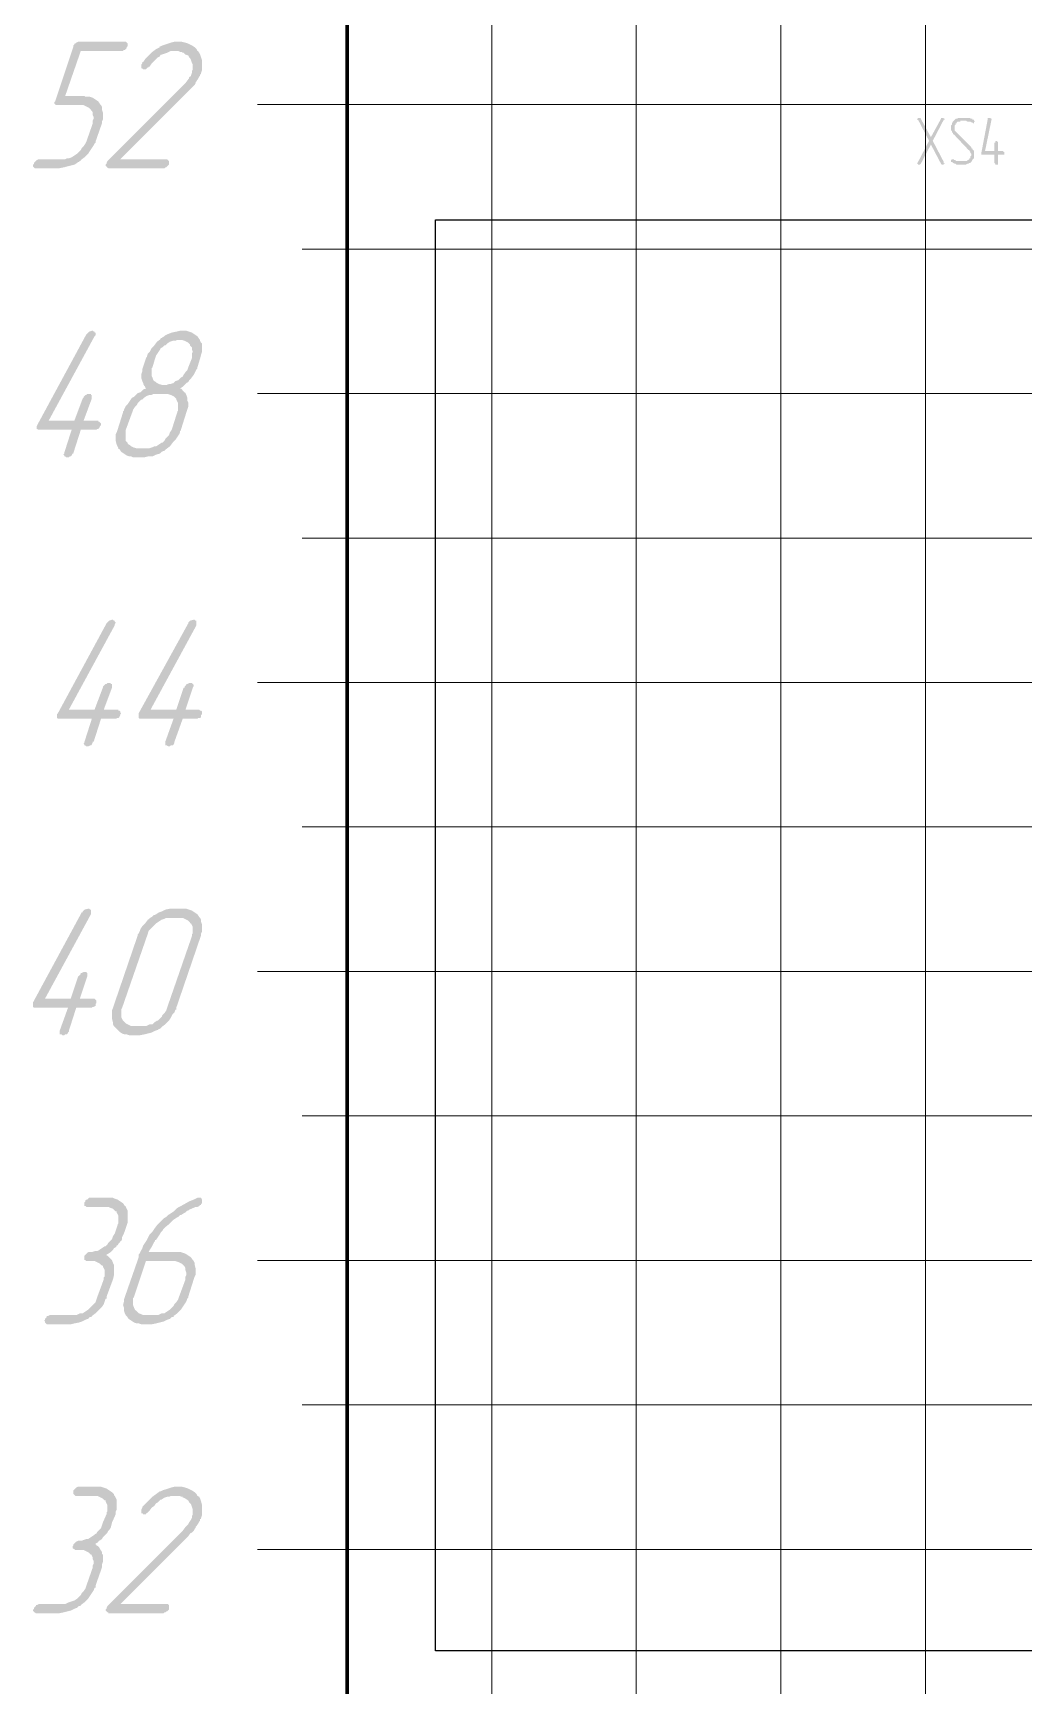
# Paper-space layout 'Layout1' of a CAD drawing. Extents: x -1 to 840, y -1 to 593.
# Drawn here: x 100.6 to 128.02, y 391.41 to 437.17 of the extents above; entities that cross this region are included whole.
import ezdxf

# ---------------------------------------------------------------- set-up
doc = ezdxf.new("R2010")
doc.units = 0
doc.header["$MEASUREMENT"] = 0
doc.layers.add('PDF _Геометрия', color=7, linetype='CONTINUOUS')
doc.layers.add('PDF _Сплошная заливка', color=7, linetype='CONTINUOUS')

psp = doc.layouts.get("Layout1")

# ---------------------------------------------------------------- hatches: boundary and pattern name
at = {"layer": 'PDF _Сплошная заливка', "transparency": 33554559}
for points in [[(103.165, 436.926), (103.191, 436.901), (103.216, 436.875), (103.216, 436.875), (103.216, 436.85), (103.216, 436.825), (103.216, 436.799), (103.216, 436.799), (103.191, 436.774), (103.191, 436.748), (103.165, 436.723), (103.14, 436.698), (103.114, 436.698), (103.089, 436.672), (103.038, 436.672), (101.92, 436.672), (101.489, 435.428), (102.022, 435.428), (102.047, 435.402), (102.098, 435.402), (102.174, 435.402), (102.251, 435.377), (102.327, 435.326), (102.403, 435.275), (102.454, 435.199), (102.454, 435.199), (102.479, 435.174), (102.505, 435.123), (102.505, 435.047), (102.53, 434.97), (102.53, 434.894), (102.53, 434.767), (102.505, 434.716), (102.505, 434.666), (102.327, 434.158), (102.327, 434.158), (102.327, 434.158), (102.327, 434.132), (102.301, 434.107), (102.276, 434.056), (102.225, 433.98), (102.174, 433.904), (102.124, 433.827), (102.022, 433.726), (101.92, 433.65), (101.92, 433.65), (101.92, 433.624), (101.895, 433.624), (101.87, 433.599), (101.844, 433.599), (101.819, 433.573), (101.743, 433.523), (101.641, 433.497), (101.539, 433.472), (101.438, 433.446), (101.311, 433.421), (100.676, 433.421), (100.65, 433.421), (100.625, 433.446), (100.625, 433.446), (100.599, 433.472), (100.599, 433.472), (100.599, 433.523), (100.625, 433.548), (100.625, 433.548), (100.625, 433.573), (100.65, 433.599), (100.676, 433.624), (100.676, 433.624), (100.701, 433.65), (100.752, 433.675), (100.777, 433.675), (101.438, 433.675), (101.489, 433.675), (101.539, 433.7), (101.59, 433.7), (101.666, 433.726), (101.743, 433.777), (101.819, 433.827), (101.819, 433.827), (101.844, 433.853), (101.87, 433.878), (101.92, 433.929), (101.946, 433.98), (101.997, 434.031), (102.047, 434.107), (102.073, 434.158), (102.251, 434.666), (102.251, 434.691), (102.251, 434.716), (102.251, 434.742), (102.276, 434.793), (102.276, 434.843), (102.251, 434.894), (102.251, 434.97), (102.225, 435.021), (102.2, 435.021), (102.2, 435.047), (102.174, 435.072), (102.149, 435.097), (102.098, 435.123), (102.047, 435.148), (101.997, 435.174), (101.92, 435.174), (101.26, 435.174), (101.26, 435.174), (101.234, 435.174), (101.209, 435.199), (101.184, 435.224), (101.184, 435.25), (101.209, 435.275), (101.717, 436.799), (101.717, 436.799), (101.717, 436.825), (101.743, 436.85), (101.743, 436.875), (101.768, 436.875), (101.793, 436.901), (101.844, 436.926), (101.895, 436.926), (103.14, 436.926)], [(104.664, 436.926), (104.69, 436.926), (104.715, 436.926), (104.817, 436.901), (104.893, 436.875), (104.994, 436.825), (105.071, 436.774), (105.121, 436.723), (105.147, 436.672), (105.147, 436.672), (105.172, 436.672), (105.172, 436.647), (105.198, 436.621), (105.223, 436.571), (105.248, 436.494), (105.274, 436.418), (105.274, 436.317), (105.274, 436.266), (105.274, 436.19), (105.274, 436.139), (105.248, 436.063), (105.248, 436.063), (105.248, 436.037), (105.223, 436.012), (105.223, 435.986), (105.198, 435.961), (105.172, 435.91), (105.121, 435.834), (105.121, 435.809), (105.096, 435.809), (105.096, 435.783), (105.071, 435.732), (105.045, 435.707), (104.994, 435.656), (104.944, 435.605), (104.893, 435.555), (103.013, 433.675), (104.283, 433.675), (104.308, 433.675), (104.334, 433.65), (104.359, 433.624), (104.359, 433.624), (104.359, 433.599), (104.359, 433.573), (104.359, 433.548), (104.359, 433.548), (104.359, 433.523), (104.334, 433.497), (104.308, 433.472), (104.283, 433.446), (104.258, 433.446), (104.232, 433.421), (104.207, 433.421), (102.683, 433.421), (102.683, 433.421), (102.657, 433.446), (102.632, 433.472), (102.632, 433.472), (102.606, 433.497), (102.606, 433.523), (102.632, 433.548), (102.632, 433.548), (102.632, 433.573), (102.657, 433.624), (104.74, 435.707), (104.817, 435.783), (104.893, 435.885), (104.893, 435.885), (104.893, 435.885), (104.918, 435.91), (104.918, 435.936), (104.969, 435.986), (104.994, 436.063), (104.994, 436.063), (104.994, 436.063), (104.994, 436.113), (105.02, 436.164), (105.02, 436.215), (105.02, 436.291), (104.994, 436.342), (104.969, 436.418), (104.944, 436.469), (104.918, 436.494), (104.918, 436.494), (104.918, 436.52), (104.893, 436.52), (104.893, 436.545), (104.817, 436.571), (104.766, 436.621), (104.74, 436.621), (104.74, 436.621), (104.715, 436.647), (104.69, 436.647), (104.664, 436.647), (104.613, 436.672), (104.537, 436.672), (104.486, 436.672), (104.461, 436.672), (104.41, 436.672), (104.359, 436.647), (104.308, 436.621), (104.232, 436.596), (104.156, 436.571), (104.156, 436.571), (104.131, 436.571), (104.105, 436.52), (104.054, 436.494), (104.004, 436.444), (103.953, 436.393), (103.877, 436.317), (103.826, 436.24), (103.8, 436.24), (103.8, 436.215), (103.775, 436.215), (103.75, 436.19), (103.75, 436.19), (103.724, 436.164), (103.724, 436.164), (103.673, 436.164), (103.673, 436.164), (103.648, 436.164), (103.623, 436.19), (103.597, 436.19), (103.597, 436.19), (103.597, 436.215), (103.597, 436.24), (103.597, 436.291), (103.623, 436.342), (103.623, 436.342), (103.623, 436.342), (103.623, 436.367), (103.648, 436.367), (103.699, 436.444), (103.75, 436.494), (103.826, 436.571), (103.902, 436.647), (104.004, 436.723), (104.105, 436.774), (104.105, 436.774), (104.105, 436.799), (104.131, 436.799), (104.181, 436.825), (104.258, 436.85), (104.334, 436.875), (104.41, 436.901), (104.512, 436.926), (104.588, 436.926), (104.639, 436.926)], [(125.775, 434.818), (125.801, 434.818), (125.801, 434.818), (125.801, 434.818), (125.801, 434.793), (125.826, 434.793), (125.826, 434.767), (125.826, 434.767), (125.826, 434.767), (125.801, 434.767), (125.801, 434.767), (125.496, 434.183), (125.801, 433.599), (125.801, 433.599), (125.801, 433.573), (125.826, 433.573), (125.826, 433.573), (125.826, 433.573), (125.826, 433.548), (125.801, 433.548), (125.801, 433.523), (125.801, 433.523), (125.801, 433.523), (125.775, 433.523), (125.775, 433.523), (125.75, 433.523), (125.75, 433.523), (125.75, 433.523), (125.725, 433.548), (125.725, 433.548), (125.445, 434.081), (125.166, 433.548), (125.166, 433.548), (125.14, 433.523), (125.14, 433.523), (125.14, 433.523), (125.115, 433.523), (125.115, 433.523), (125.115, 433.523), (125.09, 433.523), (125.09, 433.523), (125.09, 433.548), (125.09, 433.548), (125.064, 433.548), (125.064, 433.573), (125.064, 433.573), (125.064, 433.573), (125.064, 433.573), (125.09, 433.599), (125.394, 434.183), (125.09, 434.767), (125.064, 434.767), (125.064, 434.793), (125.064, 434.793), (125.09, 434.793), (125.09, 434.818), (125.09, 434.818), (125.09, 434.818), (125.115, 434.818), (125.115, 434.818), (125.115, 434.818), (125.14, 434.818), (125.14, 434.818), (125.166, 434.818), (125.166, 434.793), (125.445, 434.285), (125.725, 434.793), (125.725, 434.793), (125.725, 434.793), (125.725, 434.818), (125.75, 434.818), (125.75, 434.818), (125.775, 434.818)], [(126.461, 434.818), (126.461, 434.818), (126.487, 434.818), (126.512, 434.818), (126.538, 434.818), (126.538, 434.793), (126.538, 434.793), (126.563, 434.793), (126.588, 434.793), (126.588, 434.767), (126.639, 434.767), (126.639, 434.767), (126.639, 434.767), (126.639, 434.742), (126.639, 434.742), (126.639, 434.742), (126.639, 434.742), (126.665, 434.716), (126.665, 434.716), (126.639, 434.716), (126.639, 434.691), (126.639, 434.691), (126.639, 434.691), (126.639, 434.666), (126.614, 434.666), (126.614, 434.666), (126.588, 434.691), (126.563, 434.691), (126.563, 434.691), (126.563, 434.691), (126.538, 434.716), (126.512, 434.716), (126.487, 434.716), (126.461, 434.716), (126.411, 434.742), (126.258, 434.742), (126.258, 434.716), (126.233, 434.716), (126.207, 434.716), (126.182, 434.716), (126.157, 434.691), (126.157, 434.666), (126.157, 434.666), (126.131, 434.666), (126.131, 434.64), (126.131, 434.64), (126.106, 434.615), (126.106, 434.589), (126.106, 434.564), (126.106, 434.539), (126.106, 434.513), (126.106, 434.488), (126.106, 434.462), (126.106, 434.462), (126.106, 434.462), (126.106, 434.462), (126.106, 434.462), (126.131, 434.437), (126.157, 434.412), (126.563, 434.005), (126.563, 434.005), (126.563, 433.98), (126.588, 433.98), (126.588, 433.98), (126.588, 433.954), (126.614, 433.929), (126.614, 433.929), (126.639, 433.904), (126.639, 433.878), (126.639, 433.853), (126.639, 433.827), (126.639, 433.802), (126.639, 433.802), (126.639, 433.802), (126.639, 433.802), (126.639, 433.777), (126.639, 433.751), (126.639, 433.726), (126.639, 433.7), (126.614, 433.675), (126.588, 433.65), (126.563, 433.599), (126.563, 433.599), (126.563, 433.599), (126.538, 433.573), (126.512, 433.573), (126.487, 433.548), (126.461, 433.548), (126.411, 433.523), (126.385, 433.523), (126.36, 433.523), (126.233, 433.523), (126.207, 433.523), (126.182, 433.523), (126.157, 433.523), (126.131, 433.548), (126.106, 433.548), (126.055, 433.573), (126.03, 433.599), (126.004, 433.599), (126.004, 433.624), (126.004, 433.624), (126.004, 433.624), (126.004, 433.65), (126.004, 433.65), (126.004, 433.65), (126.03, 433.675), (126.03, 433.675), (126.055, 433.675), (126.08, 433.675), (126.08, 433.65), (126.08, 433.65), (126.106, 433.65), (126.131, 433.65), (126.131, 433.624), (126.182, 433.624), (126.207, 433.624), (126.233, 433.624), (126.385, 433.624), (126.385, 433.624), (126.411, 433.624), (126.436, 433.624), (126.461, 433.65), (126.487, 433.65), (126.487, 433.675), (126.512, 433.675), (126.512, 433.675), (126.512, 433.7), (126.538, 433.7), (126.538, 433.726), (126.538, 433.751), (126.563, 433.777), (126.563, 433.802), (126.563, 433.827), (126.563, 433.827), (126.563, 433.827), (126.538, 433.853), (126.538, 433.853), (126.538, 433.853), (126.538, 433.878), (126.538, 433.878), (126.538, 433.878), (126.538, 433.878), (126.538, 433.878), (126.512, 433.904), (126.512, 433.929), (126.487, 433.929), (126.08, 434.361), (126.08, 434.361), (126.08, 434.361), (126.08, 434.361), (126.055, 434.361), (126.055, 434.386), (126.055, 434.412), (126.03, 434.412), (126.03, 434.437), (126.03, 434.437), (126.03, 434.462), (126.004, 434.462), (126.004, 434.462), (126.004, 434.488), (126.004, 434.513), (126.004, 434.539), (126.004, 434.539), (126.004, 434.564), (126.004, 434.564), (126.004, 434.564), (126.004, 434.589), (126.004, 434.615), (126.03, 434.64), (126.03, 434.666), (126.055, 434.716), (126.08, 434.742), (126.08, 434.742), (126.08, 434.742), (126.08, 434.742), (126.106, 434.767), (126.131, 434.793), (126.157, 434.793), (126.207, 434.818), (126.233, 434.818), (126.258, 434.818), (126.436, 434.818)], [(127.071, 434.818), (127.096, 434.818), (127.096, 434.818), (127.096, 434.818), (127.096, 434.793), (127.122, 434.793), (127.122, 434.767), (127.122, 434.767), (126.944, 433.904), (127.198, 433.904), (127.198, 434.132), (127.198, 434.132), (127.224, 434.132), (127.224, 434.158), (127.224, 434.158), (127.224, 434.158), (127.224, 434.158), (127.249, 434.183), (127.249, 434.183), (127.249, 434.183), (127.274, 434.183), (127.274, 434.158), (127.3, 434.158), (127.3, 434.158), (127.3, 434.158), (127.3, 434.132), (127.3, 434.132), (127.3, 433.904), (127.452, 433.904), (127.452, 433.904), (127.452, 433.878), (127.478, 433.878), (127.478, 433.878), (127.478, 433.878), (127.478, 433.853), (127.478, 433.853), (127.478, 433.853), (127.478, 433.827), (127.478, 433.827), (127.478, 433.827), (127.478, 433.802), (127.478, 433.802), (127.452, 433.802), (127.452, 433.802), (127.3, 433.802), (127.3, 433.573), (127.3, 433.573), (127.3, 433.548), (127.3, 433.548), (127.3, 433.523), (127.3, 433.523), (127.274, 433.523), (127.274, 433.523), (127.249, 433.523), (127.249, 433.523), (127.249, 433.523), (127.249, 433.523), (127.224, 433.523), (127.224, 433.523), (127.224, 433.548), (127.224, 433.548), (127.198, 433.573), (127.198, 433.802), (126.868, 433.802), (126.868, 433.802), (126.868, 433.802), (126.842, 433.802), (126.842, 433.827), (126.842, 433.827), (126.842, 433.827), (126.842, 433.853), (126.842, 433.853), (127.02, 434.793), (127.02, 434.793), (127.02, 434.793), (127.02, 434.818), (127.046, 434.818), (127.071, 434.818)], [(102.251, 428.925), (102.276, 428.9), (102.301, 428.9), (102.301, 428.874), (102.327, 428.874), (102.327, 428.849), (102.327, 428.798), (102.301, 428.773), (101.031, 426.436), (101.743, 426.436), (101.971, 427.046), (101.971, 427.046), (101.997, 427.071), (101.997, 427.096), (102.022, 427.122), (102.047, 427.147), (102.073, 427.147), (102.098, 427.173), (102.124, 427.173), (102.149, 427.173), (102.174, 427.173), (102.2, 427.173), (102.2, 427.147), (102.225, 427.147), (102.225, 427.122), (102.225, 427.096), (102.225, 427.046), (101.997, 426.436), (102.403, 426.436), (102.403, 426.411), (102.428, 426.411), (102.454, 426.385), (102.454, 426.385), (102.479, 426.36), (102.479, 426.334), (102.479, 426.309), (102.454, 426.284), (102.454, 426.284), (102.428, 426.233), (102.403, 426.207), (102.403, 426.207), (102.378, 426.207), (102.352, 426.182), (102.301, 426.182), (101.92, 426.182), (101.717, 425.547), (101.717, 425.522), (101.692, 425.522), (101.666, 425.471), (101.641, 425.445), (101.641, 425.445), (101.616, 425.445), (101.59, 425.42), (101.539, 425.42), (101.539, 425.42), (101.514, 425.42), (101.489, 425.445), (101.463, 425.445), (101.463, 425.445), (101.463, 425.471), (101.438, 425.496), (101.463, 425.522), (101.463, 425.547), (101.666, 426.182), (100.777, 426.182), (100.777, 426.182), (100.752, 426.182), (100.701, 426.207), (100.701, 426.207), (100.701, 426.233), (100.701, 426.258), (100.701, 426.284), (100.726, 426.334), (102.073, 428.824), (102.073, 428.824), (102.098, 428.849), (102.124, 428.874), (102.149, 428.9), (102.225, 428.925)], [(102.81, 420.924), (102.835, 420.899), (102.86, 420.899), (102.86, 420.873), (102.86, 420.873), (102.886, 420.848), (102.86, 420.797), (102.86, 420.772), (101.59, 418.435), (102.301, 418.435), (102.53, 419.045), (102.53, 419.045), (102.53, 419.07), (102.556, 419.095), (102.581, 419.121), (102.606, 419.146), (102.632, 419.146), (102.657, 419.172), (102.683, 419.172), (102.708, 419.172), (102.708, 419.172), (102.733, 419.172), (102.759, 419.146), (102.784, 419.146), (102.784, 419.121), (102.784, 419.095), (102.784, 419.045), (102.556, 418.435), (102.962, 418.435), (102.962, 418.41), (102.987, 418.41), (103.013, 418.384), (103.013, 418.384), (103.013, 418.359), (103.038, 418.333), (103.013, 418.308), (103.013, 418.308), (103.013, 418.283), (102.987, 418.232), (102.962, 418.206), (102.962, 418.206), (102.937, 418.206), (102.886, 418.181), (102.86, 418.181), (102.479, 418.181), (102.276, 417.546), (102.251, 417.546), (102.251, 417.521), (102.225, 417.47), (102.2, 417.444), (102.2, 417.444), (102.174, 417.444), (102.124, 417.419), (102.098, 417.419), (102.098, 417.419), (102.073, 417.419), (102.047, 417.444), (102.022, 417.444), (102.022, 417.444), (102.022, 417.47), (101.997, 417.495), (102.022, 417.521), (102.022, 417.546), (102.225, 418.181), (101.336, 418.181), (101.311, 418.181), (101.285, 418.181), (101.26, 418.206), (101.26, 418.206), (101.26, 418.232), (101.26, 418.257), (101.26, 418.308), (101.285, 418.333), (102.632, 420.823), (102.632, 420.823), (102.657, 420.848), (102.683, 420.873), (102.708, 420.899), (102.784, 420.924)], [(105.071, 420.924), (105.096, 420.899), (105.121, 420.899), (105.121, 420.873), (105.121, 420.873), (105.121, 420.848), (105.121, 420.797), (105.121, 420.772), (103.851, 418.435), (104.562, 418.435), (104.766, 419.045), (104.791, 419.045), (104.791, 419.07), (104.817, 419.095), (104.842, 419.121), (104.842, 419.146), (104.867, 419.146), (104.918, 419.172), (104.944, 419.172), (104.944, 419.172), (104.969, 419.172), (104.994, 419.172), (105.02, 419.146), (105.02, 419.146), (105.045, 419.121), (105.045, 419.095), (105.02, 419.045), (104.817, 418.435), (105.198, 418.435), (105.223, 418.41), (105.248, 418.41), (105.274, 418.384), (105.274, 418.384), (105.274, 418.359), (105.274, 418.333), (105.274, 418.308), (105.274, 418.308), (105.248, 418.283), (105.248, 418.232), (105.223, 418.206), (105.198, 418.206), (105.172, 418.206), (105.147, 418.181), (105.096, 418.181), (104.74, 418.181), (104.512, 417.546), (104.512, 417.546), (104.512, 417.521), (104.486, 417.47), (104.461, 417.444), (104.436, 417.444), (104.41, 417.444), (104.385, 417.419), (104.359, 417.419), (104.334, 417.419), (104.334, 417.419), (104.308, 417.444), (104.283, 417.444), (104.258, 417.444), (104.258, 417.47), (104.258, 417.495), (104.258, 417.521), (104.258, 417.546), (104.486, 418.181), (103.597, 418.181), (103.572, 418.181), (103.546, 418.181), (103.521, 418.206), (103.521, 418.206), (103.521, 418.232), (103.521, 418.257), (103.521, 418.308), (103.521, 418.333), (104.893, 420.823), (104.893, 420.823), (104.893, 420.848), (104.918, 420.873), (104.944, 420.899), (105.045, 420.924), (105.045, 420.924)], [(102.149, 412.923), (102.174, 412.898), (102.2, 412.898), (102.2, 412.872), (102.2, 412.872), (102.2, 412.847), (102.2, 412.796), (102.2, 412.771), (100.93, 410.434), (101.641, 410.434), (101.844, 411.044), (101.87, 411.069), (101.87, 411.069), (101.895, 411.094), (101.92, 411.12), (101.92, 411.145), (101.946, 411.145), (101.997, 411.171), (102.022, 411.171), (102.022, 411.171), (102.047, 411.171), (102.073, 411.171), (102.098, 411.145), (102.098, 411.145), (102.098, 411.12), (102.098, 411.094), (102.098, 411.044), (101.895, 410.434), (102.276, 410.434), (102.301, 410.434), (102.327, 410.409), (102.352, 410.383), (102.352, 410.383), (102.352, 410.358), (102.352, 410.332), (102.352, 410.307), (102.352, 410.307), (102.327, 410.282), (102.327, 410.231), (102.276, 410.206), (102.276, 410.206), (102.251, 410.206), (102.225, 410.18), (102.174, 410.18), (101.793, 410.18), (101.59, 409.545), (101.59, 409.545), (101.59, 409.52), (101.565, 409.494), (101.539, 409.443), (101.514, 409.443), (101.489, 409.443), (101.463, 409.418), (101.412, 409.418), (101.412, 409.418), (101.412, 409.418), (101.387, 409.443), (101.336, 409.443), (101.336, 409.443), (101.336, 409.469), (101.336, 409.494), (101.336, 409.52), (101.336, 409.545), (101.565, 410.18), (100.676, 410.18), (100.65, 410.18), (100.625, 410.18), (100.599, 410.206), (100.599, 410.206), (100.599, 410.231), (100.599, 410.256), (100.599, 410.307), (100.599, 410.332), (101.946, 412.822), (101.971, 412.822), (101.971, 412.847), (101.997, 412.872), (102.022, 412.898), (102.124, 412.923), (102.124, 412.923)], [(102.733, 404.922), (102.81, 404.922), (102.86, 404.897), (102.937, 404.871), (103.013, 404.821), (103.089, 404.77), (103.14, 404.694), (103.165, 404.694), (103.165, 404.668), (103.191, 404.617), (103.216, 404.567), (103.216, 404.49), (103.216, 404.389), (103.216, 404.287), (103.216, 404.236), (103.191, 404.16), (103.114, 403.932), (103.064, 403.83), (103.064, 403.779), (103.038, 403.728), (103.038, 403.728), (103.013, 403.728), (103.013, 403.703), (102.962, 403.652), (102.937, 403.601), (102.911, 403.601), (102.911, 403.576), (102.886, 403.551), (102.835, 403.525), (102.81, 403.474), (102.759, 403.424), (102.683, 403.373), (102.632, 403.347), (102.632, 403.322), (102.657, 403.322), (102.683, 403.297), (102.708, 403.271), (102.733, 403.246), (102.784, 403.195), (102.81, 403.119), (102.835, 403.068), (102.835, 403.068), (102.835, 403.043), (102.835, 402.992), (102.835, 402.941), (102.835, 402.89), (102.835, 402.814), (102.835, 402.763), (102.81, 402.662), (102.632, 402.179), (102.632, 402.154), (102.632, 402.154), (102.632, 402.128), (102.606, 402.128), (102.581, 402.052), (102.556, 401.976), (102.505, 401.9), (102.428, 401.823), (102.327, 401.722), (102.225, 401.646), (102.225, 401.646), (102.225, 401.62), (102.2, 401.62), (102.174, 401.62), (102.149, 401.595), (102.124, 401.569), (102.047, 401.544), (101.946, 401.493), (101.87, 401.468), (101.743, 401.442), (101.641, 401.417), (100.98, 401.417), (100.98, 401.417), (100.955, 401.442), (100.93, 401.468), (100.93, 401.468), (100.93, 401.493), (100.904, 401.519), (100.93, 401.544), (100.93, 401.544), (100.93, 401.569), (100.955, 401.595), (100.98, 401.62), (100.98, 401.646), (101.006, 401.646), (101.057, 401.671), (101.082, 401.671), (101.743, 401.671), (101.793, 401.671), (101.844, 401.696), (101.895, 401.722), (101.971, 401.722), (102.047, 401.773), (102.124, 401.823), (102.124, 401.823), (102.149, 401.849), (102.174, 401.874), (102.225, 401.925), (102.276, 401.976), (102.327, 402.027), (102.352, 402.103), (102.378, 402.179), (102.556, 402.662), (102.556, 402.687), (102.556, 402.712), (102.581, 402.738), (102.581, 402.789), (102.581, 402.839), (102.581, 402.916), (102.556, 402.966), (102.53, 403.017), (102.53, 403.043), (102.505, 403.043), (102.479, 403.068), (102.454, 403.093), (102.403, 403.119), (102.352, 403.144), (102.301, 403.17), (102.225, 403.17), (102.098, 403.17), (102.073, 403.17), (102.047, 403.195), (102.022, 403.195), (102.022, 403.22), (102.022, 403.22), (102.022, 403.271), (102.022, 403.297), (102.022, 403.297), (102.022, 403.322), (102.047, 403.347), (102.073, 403.373), (102.073, 403.373), (102.098, 403.398), (102.149, 403.424), (102.174, 403.424), (102.225, 403.424), (102.251, 403.424), (102.327, 403.449), (102.378, 403.449), (102.428, 403.474), (102.505, 403.525), (102.581, 403.576), (102.606, 403.576), (102.632, 403.601), (102.657, 403.627), (102.683, 403.678), (102.733, 403.728), (102.784, 403.779), (102.81, 403.856), (102.86, 403.932), (102.937, 404.16), (102.937, 404.186), (102.962, 404.211), (102.962, 404.236), (102.962, 404.287), (102.962, 404.338), (102.962, 404.414), (102.937, 404.465), (102.911, 404.516), (102.911, 404.541), (102.886, 404.541), (102.86, 404.567), (102.835, 404.592), (102.81, 404.617), (102.733, 404.643), (102.683, 404.668), (102.606, 404.668), (102.098, 404.668), (102.073, 404.668), (102.047, 404.694), (102.022, 404.694), (102.022, 404.719), (102.022, 404.719), (102.022, 404.77), (102.022, 404.795), (102.022, 404.795), (102.047, 404.821), (102.047, 404.846), (102.073, 404.871), (102.098, 404.871), (102.124, 404.897), (102.149, 404.922), (102.2, 404.922)], [(102.428, 396.921), (102.479, 396.921), (102.556, 396.896), (102.632, 396.87), (102.708, 396.82), (102.784, 396.769), (102.835, 396.718), (102.835, 396.693), (102.86, 396.667), (102.886, 396.617), (102.911, 396.566), (102.911, 396.489), (102.911, 396.388), (102.911, 396.286), (102.886, 396.236), (102.886, 396.159), (102.784, 395.931), (102.759, 395.829), (102.759, 395.804), (102.708, 395.727), (102.708, 395.727), (102.708, 395.727), (102.683, 395.702), (102.657, 395.651), (102.606, 395.6), (102.606, 395.6), (102.581, 395.575), (102.556, 395.55), (102.53, 395.524), (102.505, 395.473), (102.428, 395.423), (102.378, 395.372), (102.327, 395.347), (102.327, 395.321), (102.352, 395.321), (102.352, 395.296), (102.403, 395.27), (102.428, 395.245), (102.454, 395.194), (102.505, 395.118), (102.505, 395.067), (102.505, 395.067), (102.53, 395.042), (102.53, 394.991), (102.53, 394.94), (102.53, 394.889), (102.53, 394.838), (102.505, 394.762), (102.505, 394.686), (102.327, 394.178), (102.327, 394.153), (102.327, 394.153), (102.327, 394.127), (102.301, 394.127), (102.276, 394.051), (102.225, 393.975), (102.174, 393.899), (102.124, 393.822), (102.022, 393.721), (101.92, 393.645), (101.92, 393.645), (101.92, 393.619), (101.895, 393.619), (101.87, 393.619), (101.844, 393.594), (101.819, 393.568), (101.743, 393.543), (101.641, 393.492), (101.539, 393.467), (101.438, 393.441), (101.311, 393.416), (100.676, 393.416), (100.65, 393.441), (100.625, 393.441), (100.625, 393.467), (100.599, 393.467), (100.599, 393.492), (100.599, 393.518), (100.625, 393.543), (100.625, 393.543), (100.625, 393.568), (100.65, 393.594), (100.676, 393.619), (100.676, 393.645), (100.701, 393.645), (100.752, 393.67), (100.777, 393.67), (101.438, 393.67), (101.489, 393.67), (101.539, 393.696), (101.59, 393.721), (101.666, 393.746), (101.743, 393.772), (101.819, 393.822), (101.819, 393.822), (101.844, 393.848), (101.87, 393.873), (101.92, 393.924), (101.946, 393.975), (101.997, 394.026), (102.047, 394.102), (102.073, 394.178), (102.251, 394.686), (102.251, 394.686), (102.251, 394.711), (102.251, 394.737), (102.276, 394.788), (102.276, 394.864), (102.251, 394.915), (102.251, 394.966), (102.225, 395.016), (102.225, 395.042), (102.2, 395.042), (102.174, 395.067), (102.149, 395.092), (102.098, 395.118), (102.047, 395.143), (101.997, 395.169), (101.92, 395.169), (101.768, 395.169), (101.768, 395.169), (101.743, 395.194), (101.717, 395.194), (101.717, 395.219), (101.692, 395.219), (101.692, 395.27), (101.717, 395.296), (101.717, 395.296), (101.717, 395.321), (101.743, 395.347), (101.768, 395.372), (101.768, 395.372), (101.793, 395.397), (101.844, 395.423), (101.87, 395.423), (101.92, 395.423), (101.946, 395.423), (101.997, 395.448), (102.073, 395.473), (102.124, 395.473), (102.2, 395.524), (102.276, 395.575), (102.276, 395.575), (102.301, 395.6), (102.352, 395.626), (102.378, 395.677), (102.428, 395.727), (102.479, 395.778), (102.505, 395.854), (102.53, 395.931), (102.632, 396.159), (102.632, 396.185), (102.632, 396.21), (102.657, 396.236), (102.657, 396.286), (102.657, 396.337), (102.657, 396.413), (102.632, 396.464), (102.606, 396.515), (102.606, 396.54), (102.581, 396.54), (102.556, 396.566), (102.53, 396.591), (102.479, 396.617), (102.428, 396.642), (102.378, 396.667), (102.301, 396.667), (101.793, 396.667), (101.768, 396.667), (101.743, 396.693), (101.717, 396.718), (101.717, 396.718), (101.717, 396.743), (101.717, 396.769), (101.717, 396.794), (101.717, 396.794), (101.717, 396.82), (101.743, 396.845), (101.768, 396.87), (101.793, 396.896), (101.793, 396.896), (101.844, 396.921), (101.895, 396.921), (102.403, 396.921)], [(104.664, 396.921), (104.69, 396.921), (104.715, 396.921), (104.817, 396.896), (104.893, 396.87), (104.994, 396.82), (105.071, 396.769), (105.121, 396.718), (105.147, 396.667), (105.147, 396.667), (105.172, 396.667), (105.172, 396.642), (105.198, 396.642), (105.223, 396.591), (105.248, 396.515), (105.274, 396.413), (105.274, 396.312), (105.274, 396.261), (105.274, 396.185), (105.274, 396.134), (105.248, 396.058), (105.248, 396.058), (105.248, 396.032), (105.223, 396.032), (105.223, 395.981), (105.198, 395.956), (105.172, 395.905), (105.121, 395.829), (105.121, 395.829), (105.096, 395.804), (105.096, 395.778), (105.071, 395.753), (105.045, 395.702), (104.994, 395.651), (104.944, 395.626), (104.893, 395.55), (103.013, 393.67), (104.283, 393.67), (104.308, 393.67), (104.334, 393.67), (104.359, 393.645), (104.359, 393.619), (104.359, 393.619), (104.359, 393.594), (104.359, 393.543), (104.359, 393.543), (104.359, 393.518), (104.334, 393.492), (104.308, 393.467), (104.283, 393.467), (104.258, 393.441), (104.232, 393.441), (104.207, 393.416), (102.683, 393.416), (102.683, 393.441), (102.657, 393.441), (102.632, 393.467), (102.632, 393.467), (102.606, 393.492), (102.606, 393.518), (102.632, 393.543), (102.632, 393.568), (102.632, 393.568), (102.657, 393.619), (104.74, 395.702), (104.817, 395.804), (104.893, 395.88), (104.893, 395.88), (104.893, 395.905), (104.918, 395.905), (104.918, 395.931), (104.969, 396.007), (104.994, 396.058), (104.994, 396.058), (104.994, 396.083), (104.994, 396.108), (105.02, 396.159), (105.02, 396.21), (105.02, 396.286), (104.994, 396.362), (104.969, 396.439), (104.944, 396.464), (104.918, 396.489), (104.918, 396.489), (104.918, 396.515), (104.893, 396.515), (104.893, 396.54), (104.817, 396.591), (104.766, 396.617), (104.74, 396.617), (104.74, 396.642), (104.715, 396.642), (104.69, 396.642), (104.664, 396.667), (104.613, 396.667), (104.537, 396.667), (104.486, 396.667), (104.461, 396.667), (104.41, 396.667), (104.359, 396.642), (104.308, 396.642), (104.232, 396.617), (104.156, 396.566), (104.156, 396.566), (104.131, 396.566), (104.105, 396.54), (104.054, 396.489), (104.004, 396.464), (103.953, 396.388), (103.877, 396.337), (103.826, 396.261), (103.8, 396.236), (103.8, 396.236), (103.775, 396.21), (103.75, 396.185), (103.75, 396.185), (103.724, 396.185), (103.724, 396.159), (103.673, 396.159), (103.673, 396.159), (103.648, 396.159), (103.623, 396.185), (103.597, 396.185), (103.597, 396.21), (103.597, 396.21), (103.597, 396.261), (103.597, 396.286), (103.623, 396.337), (103.623, 396.337), (103.623, 396.337), (103.623, 396.362), (103.648, 396.388), (103.699, 396.439), (103.75, 396.489), (103.826, 396.566), (103.902, 396.642), (104.004, 396.718), (104.105, 396.794), (104.105, 396.794), (104.105, 396.794), (104.131, 396.794), (104.181, 396.82), (104.258, 396.845), (104.334, 396.87), (104.41, 396.896), (104.512, 396.921), (104.588, 396.921), (104.639, 396.921)]]:
    psp.add_hatch(color=256, dxfattribs=at).paths.add_polyline_path(points)
h = psp.add_hatch(color=256, dxfattribs=at)
h.paths.add_polyline_path([(104.664, 428.671), (104.613, 428.671), (104.588, 428.671), (104.537, 428.646), (104.461, 428.646), (104.385, 428.62), (104.308, 428.57), (104.258, 428.519), (104.232, 428.519), (104.207, 428.493), (104.181, 428.468), (104.131, 428.443), (104.105, 428.392), (104.054, 428.316), (104.004, 428.239), (103.978, 428.163), (103.902, 427.909), (103.902, 427.909), (103.877, 427.884), (103.877, 427.833), (103.877, 427.808), (103.877, 427.757), (103.877, 427.681), (103.902, 427.63), (103.927, 427.554), (103.927, 427.554), (103.927, 427.554), (103.953, 427.528), (104.004, 427.503), (104.029, 427.477), (104.08, 427.452), (104.156, 427.427), (104.232, 427.427), (104.258, 427.427), (104.308, 427.427), (104.359, 427.452), (104.41, 427.452), (104.486, 427.477), (104.537, 427.528), (104.613, 427.554), (104.639, 427.579), (104.664, 427.604), (104.69, 427.63), (104.74, 427.655), (104.766, 427.706), (104.817, 427.782), (104.867, 427.833), (104.893, 427.909), (104.994, 428.163), (104.994, 428.189), (104.994, 428.214), (104.994, 428.239), (104.994, 428.29), (105.02, 428.341), (104.994, 428.417), (104.994, 428.468), (104.944, 428.519), (104.944, 428.544), (104.944, 428.544), (104.918, 428.57), (104.893, 428.595), (104.842, 428.62), (104.791, 428.646), (104.715, 428.671)], flags=0)
h.paths.add_polyline_path([(104.258, 427.173), (103.978, 427.173), (103.927, 427.173), (103.877, 427.147), (103.826, 427.147), (103.75, 427.122), (103.673, 427.071), (103.623, 427.02), (103.597, 427.02), (103.572, 426.995), (103.546, 426.969), (103.496, 426.919), (103.47, 426.868), (103.419, 426.817), (103.368, 426.741), (103.343, 426.665), (103.165, 426.182), (103.165, 426.157), (103.165, 426.131), (103.165, 426.106), (103.165, 426.055), (103.165, 426.004), (103.165, 425.928), (103.165, 425.877), (103.216, 425.826), (103.216, 425.826), (103.216, 425.801), (103.241, 425.776), (103.292, 425.75), (103.318, 425.725), (103.368, 425.699), (103.445, 425.674), (103.496, 425.674), (103.8, 425.674), (103.826, 425.674), (103.902, 425.699), (103.953, 425.725), (104.004, 425.725), (104.08, 425.776), (104.156, 425.826), (104.181, 425.826), (104.207, 425.852), (104.232, 425.877), (104.258, 425.928), (104.308, 425.979), (104.359, 426.03), (104.385, 426.106), (104.436, 426.182), (104.588, 426.665), (104.588, 426.69), (104.613, 426.715), (104.613, 426.741), (104.613, 426.792), (104.613, 426.842), (104.613, 426.919), (104.588, 426.969), (104.562, 427.02), (104.562, 427.02), (104.562, 427.046), (104.537, 427.071), (104.512, 427.096), (104.461, 427.122), (104.41, 427.147), (104.334, 427.173)], flags=0)
h.paths.add_polyline_path([(104.791, 428.925), (104.842, 428.925), (104.918, 428.9), (104.994, 428.874), (105.071, 428.824), (105.147, 428.773), (105.198, 428.697), (105.198, 428.697), (105.198, 428.697), (105.223, 428.671), (105.223, 428.646), (105.248, 428.595), (105.274, 428.57), (105.274, 428.519), (105.274, 428.468), (105.274, 428.341), (105.248, 428.265), (105.223, 428.163), (105.147, 427.909), (105.147, 427.909), (105.147, 427.884), (105.121, 427.858), (105.096, 427.808), (105.071, 427.757), (105.045, 427.706), (104.969, 427.604), (104.969, 427.604), (104.944, 427.579), (104.918, 427.554), (104.893, 427.503), (104.842, 427.477), (104.791, 427.427), (104.74, 427.376), (104.664, 427.325), (104.69, 427.325), (104.69, 427.325), (104.715, 427.3), (104.74, 427.274), (104.791, 427.223), (104.817, 427.198), (104.842, 427.147), (104.867, 427.071), (104.867, 427.046), (104.867, 427.046), (104.867, 426.995), (104.893, 426.944), (104.893, 426.893), (104.893, 426.817), (104.867, 426.741), (104.842, 426.665), (104.69, 426.182), (104.69, 426.157), (104.664, 426.157), (104.664, 426.131), (104.664, 426.106), (104.639, 426.055), (104.588, 425.979), (104.537, 425.903), (104.461, 425.826), (104.385, 425.725), (104.283, 425.649), (104.283, 425.649), (104.258, 425.623), (104.258, 425.623), (104.232, 425.598), (104.207, 425.598), (104.156, 425.572), (104.105, 425.522), (104.004, 425.496), (103.902, 425.445), (103.775, 425.445), (103.673, 425.42), (103.394, 425.42), (103.368, 425.42), (103.318, 425.445), (103.267, 425.445), (103.191, 425.471), (103.114, 425.522), (103.038, 425.572), (102.987, 425.649), (102.962, 425.649), (102.962, 425.674), (102.937, 425.725), (102.911, 425.776), (102.886, 425.877), (102.886, 425.953), (102.886, 426.055), (102.911, 426.106), (102.937, 426.182), (103.089, 426.665), (103.089, 426.69), (103.114, 426.715), (103.114, 426.741), (103.14, 426.792), (103.165, 426.842), (103.216, 426.893), (103.267, 426.969), (103.318, 427.046), (103.318, 427.046), (103.343, 427.071), (103.394, 427.096), (103.445, 427.147), (103.496, 427.198), (103.572, 427.223), (103.648, 427.3), (103.724, 427.325), (103.724, 427.35), (103.699, 427.35), (103.699, 427.376), (103.673, 427.401), (103.648, 427.452), (103.648, 427.477), (103.623, 427.528), (103.597, 427.604), (103.597, 427.604), (103.597, 427.63), (103.597, 427.655), (103.597, 427.681), (103.597, 427.731), (103.623, 427.808), (103.623, 427.858), (103.648, 427.935), (103.724, 428.163), (103.724, 428.189), (103.75, 428.189), (103.75, 428.189), (103.75, 428.214), (103.775, 428.29), (103.826, 428.341), (103.877, 428.443), (103.953, 428.519), (104.029, 428.62), (104.131, 428.697), (104.131, 428.722), (104.156, 428.722), (104.181, 428.747), (104.232, 428.773), (104.258, 428.798), (104.308, 428.824), (104.436, 428.874), (104.562, 428.9), (104.664, 428.925), (104.766, 428.925)], flags=0)
h = psp.add_hatch(color=256, dxfattribs=at)
h.paths.add_polyline_path([(104.664, 412.669), (104.385, 412.669), (104.334, 412.669), (104.283, 412.669), (104.232, 412.644), (104.156, 412.618), (104.08, 412.568), (104.004, 412.517), (104.004, 412.517), (103.978, 412.491), (103.953, 412.466), (103.902, 412.415), (103.851, 412.364), (103.8, 412.314), (103.775, 412.237), (103.75, 412.161), (103.064, 410.18), (103.064, 410.155), (103.038, 410.155), (103.038, 410.104), (103.038, 410.053), (103.038, 410.002), (103.038, 409.926), (103.064, 409.875), (103.089, 409.824), (103.089, 409.824), (103.114, 409.799), (103.14, 409.774), (103.165, 409.748), (103.216, 409.723), (103.267, 409.697), (103.318, 409.672), (103.394, 409.672), (103.673, 409.672), (103.724, 409.672), (103.775, 409.697), (103.826, 409.723), (103.902, 409.723), (103.953, 409.774), (104.029, 409.824), (104.054, 409.824), (104.08, 409.85), (104.105, 409.875), (104.156, 409.926), (104.181, 409.977), (104.232, 410.028), (104.283, 410.104), (104.308, 410.18), (104.994, 412.161), (104.994, 412.187), (104.994, 412.212), (105.02, 412.237), (105.02, 412.288), (105.02, 412.339), (105.02, 412.415), (104.994, 412.466), (104.969, 412.517), (104.944, 412.517), (104.944, 412.542), (104.918, 412.568), (104.893, 412.593), (104.842, 412.618), (104.791, 412.644), (104.74, 412.669)], flags=0)
h.paths.add_polyline_path([(104.791, 412.923), (104.842, 412.923), (104.918, 412.898), (104.994, 412.872), (105.071, 412.822), (105.147, 412.771), (105.198, 412.695), (105.198, 412.695), (105.223, 412.669), (105.248, 412.618), (105.248, 412.568), (105.274, 412.491), (105.274, 412.39), (105.274, 412.288), (105.248, 412.237), (105.248, 412.187), (104.562, 410.18), (104.562, 410.155), (104.562, 410.155), (104.562, 410.129), (104.537, 410.129), (104.512, 410.053), (104.461, 410.002), (104.41, 409.901), (104.359, 409.824), (104.258, 409.723), (104.156, 409.647), (104.156, 409.647), (104.156, 409.647), (104.131, 409.621), (104.105, 409.596), (104.08, 409.596), (104.054, 409.57), (103.978, 409.545), (103.877, 409.494), (103.775, 409.469), (103.673, 409.443), (103.546, 409.418), (103.267, 409.418), (103.267, 409.418), (103.191, 409.443), (103.14, 409.443), (103.064, 409.469), (102.987, 409.52), (102.937, 409.57), (102.86, 409.647), (102.86, 409.647), (102.835, 409.672), (102.81, 409.723), (102.81, 409.774), (102.784, 409.875), (102.784, 409.951), (102.784, 410.053), (102.784, 410.104), (102.81, 410.18), (103.496, 412.187), (103.496, 412.187), (103.496, 412.187), (103.496, 412.212), (103.521, 412.237), (103.546, 412.288), (103.572, 412.364), (103.623, 412.441), (103.699, 412.517), (103.775, 412.618), (103.877, 412.695), (103.902, 412.695), (103.902, 412.72), (103.927, 412.72), (103.927, 412.746), (103.953, 412.746), (104.004, 412.771), (104.08, 412.822), (104.156, 412.847), (104.258, 412.898), (104.385, 412.923), (104.436, 412.923), (104.766, 412.923)], flags=0)
h = psp.add_hatch(color=256, dxfattribs=at)
h.paths.add_polyline_path([(104.461, 403.17), (103.724, 403.17), (103.394, 402.179), (103.394, 402.154), (103.368, 402.154), (103.368, 402.103), (103.368, 402.052), (103.368, 402.001), (103.368, 401.95), (103.394, 401.874), (103.419, 401.823), (103.419, 401.823), (103.445, 401.798), (103.47, 401.773), (103.496, 401.747), (103.521, 401.722), (103.597, 401.696), (103.648, 401.671), (103.724, 401.671), (104.004, 401.671), (104.054, 401.671), (104.105, 401.696), (104.156, 401.722), (104.232, 401.722), (104.308, 401.773), (104.385, 401.823), (104.385, 401.823), (104.41, 401.849), (104.436, 401.874), (104.486, 401.925), (104.512, 401.976), (104.562, 402.027), (104.613, 402.103), (104.639, 402.179), (104.817, 402.662), (104.817, 402.687), (104.817, 402.712), (104.817, 402.738), (104.842, 402.789), (104.842, 402.839), (104.817, 402.916), (104.817, 402.966), (104.791, 403.017), (104.766, 403.043), (104.766, 403.043), (104.74, 403.068), (104.715, 403.093), (104.664, 403.119), (104.613, 403.144), (104.537, 403.17)], flags=0)
h.paths.add_polyline_path([(105.223, 404.922), (105.248, 404.922), (105.274, 404.871), (105.274, 404.871), (105.274, 404.846), (105.274, 404.821), (105.274, 404.795), (105.274, 404.795), (105.274, 404.77), (105.248, 404.744), (105.248, 404.719), (105.223, 404.719), (105.223, 404.719), (105.198, 404.694), (105.147, 404.668), (105.096, 404.668), (105.045, 404.643), (104.918, 404.592), (104.918, 404.592), (104.893, 404.567), (104.867, 404.567), (104.842, 404.541), (104.817, 404.516), (104.766, 404.49), (104.69, 404.44), (104.664, 404.44), (104.664, 404.44), (104.613, 404.389), (104.562, 404.363), (104.486, 404.313), (104.436, 404.262), (104.359, 404.186), (104.258, 404.109), (104.258, 404.109), (104.232, 404.084), (104.207, 404.059), (104.181, 404.008), (104.131, 403.957), (104.105, 403.906), (104.054, 403.83), (104.004, 403.754), (103.978, 403.754), (103.978, 403.728), (103.953, 403.703), (103.927, 403.652), (103.902, 403.601), (103.877, 403.551), (103.826, 403.474), (103.8, 403.424), (104.588, 403.424), (104.613, 403.424), (104.664, 403.424), (104.74, 403.398), (104.817, 403.373), (104.893, 403.322), (104.969, 403.271), (105.02, 403.195), (105.02, 403.195), (105.045, 403.17), (105.071, 403.119), (105.071, 403.068), (105.096, 402.966), (105.096, 402.89), (105.096, 402.789), (105.071, 402.738), (105.045, 402.662), (104.893, 402.179), (104.893, 402.154), (104.893, 402.154), (104.867, 402.128), (104.867, 402.128), (104.842, 402.052), (104.791, 401.976), (104.74, 401.9), (104.69, 401.823), (104.588, 401.722), (104.486, 401.646), (104.486, 401.646), (104.486, 401.62), (104.461, 401.62), (104.436, 401.62), (104.41, 401.595), (104.385, 401.569), (104.308, 401.544), (104.207, 401.493), (104.105, 401.468), (104.004, 401.442), (103.877, 401.417), (103.597, 401.417), (103.597, 401.417), (103.521, 401.442), (103.47, 401.442), (103.394, 401.468), (103.318, 401.519), (103.241, 401.569), (103.191, 401.646), (103.191, 401.646), (103.165, 401.671), (103.14, 401.722), (103.114, 401.798), (103.114, 401.874), (103.089, 401.95), (103.114, 402.052), (103.114, 402.103), (103.14, 402.179), (103.521, 403.271), (103.521, 403.297), (103.521, 403.297), (103.521, 403.347), (103.546, 403.373), (103.572, 403.424), (103.597, 403.474), (103.623, 403.525), (103.648, 403.601), (103.75, 403.754), (103.826, 403.906), (103.902, 403.982), (103.953, 404.059), (104.029, 404.16), (104.105, 404.236), (104.105, 404.236), (104.131, 404.262), (104.156, 404.287), (104.181, 404.313), (104.232, 404.363), (104.283, 404.389), (104.334, 404.44), (104.41, 404.49), (104.486, 404.541), (104.562, 404.617), (104.639, 404.668), (104.74, 404.719), (104.918, 404.821), (105.045, 404.871), (105.147, 404.922), (105.198, 404.922)], flags=0)

# ---------------------------------------------------------------- linework, layer by layer
at = {"layer": 'PDF _Геометрия', "lineweight": 20}
for points in [[(108.05, 331.188), (109.29, 331.188), (109.29, 491.187), (349.334, 491.187), (349.334, 331.188)], [(113.291, 329.948), (113.291, 331.188), (113.291, 491.187)], [(117.291, 328.708), (117.291, 331.188), (117.291, 491.187)], [(121.292, 329.948), (121.292, 331.188), (121.292, 491.187)], [(125.293, 328.708), (125.293, 331.188), (125.293, 491.187)], [(106.809, 435.187), (109.29, 435.187), (349.334, 435.187)], [(108.05, 435.187), (109.29, 435.187)], [(108.05, 431.187), (109.29, 431.187), (349.334, 431.187)], [(106.809, 427.187), (109.29, 427.187), (349.334, 427.187)], [(108.05, 427.187), (109.29, 427.187)], [(108.05, 423.187), (109.29, 423.187), (349.334, 423.187)], [(106.809, 419.187), (109.29, 419.187), (349.334, 419.187)], [(108.05, 419.187), (109.29, 419.187)], [(108.05, 415.187), (109.29, 415.187), (349.334, 415.187)], [(106.809, 411.187), (109.29, 411.187), (349.334, 411.187)], [(108.05, 411.187), (109.29, 411.187)], [(108.05, 407.187), (109.29, 407.187), (349.334, 407.187)], [(106.809, 403.187), (109.29, 403.187), (349.334, 403.187)], [(108.05, 403.187), (109.29, 403.187)], [(108.05, 399.187), (109.29, 399.187), (349.334, 399.187)], [(106.809, 395.187), (109.29, 395.187), (349.334, 395.187)], [(108.05, 395.187), (109.29, 395.187)]]:
    psp.add_lwpolyline(points, dxfattribs=at)
at = {"layer": 'PDF _Геометрия', "lineweight": 60}
for points in [[(109.29, 491.187), (109.29, 331.188), (349.334, 331.188), (349.334, 491.187)], [(349.334, 491.187), (109.29, 491.187), (109.29, 331.188), (109.29, 491.187)]]:
    psp.add_lwpolyline(points, close=True, dxfattribs=at)
psp.add_lwpolyline([(109.29, 331.188), (109.29, 491.187)], dxfattribs=at)
at = {"layer": 'PDF _Геометрия', "lineweight": 25}
psp.add_lwpolyline([(144.202, 431.999), (144.202, 392.375), (111.734, 392.375), (111.734, 431.999)], close=True, dxfattribs=at)

doc.saveas('drawing.dxf')
